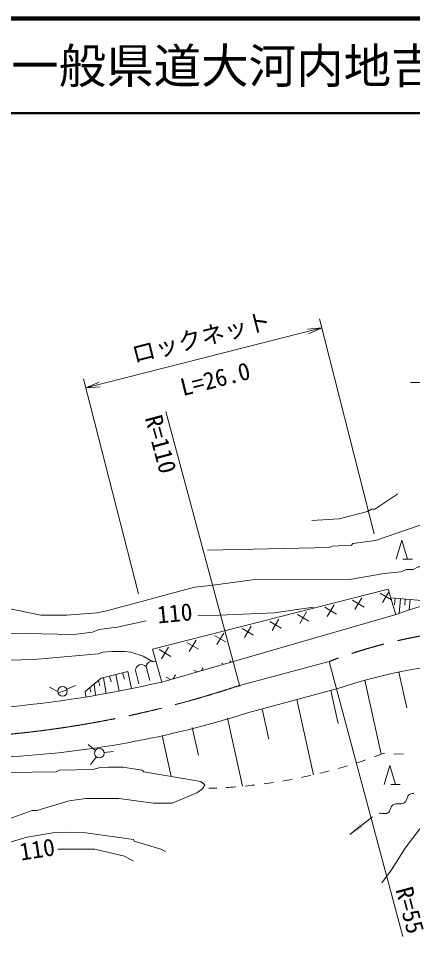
# Model space of a CAD drawing. Units: millimetres, scale not verified. Extents: x 40000 to 680000, y 20000 to 380000.
# Drawn here: x 217490 to 258996, y 283272 to 380000 of the extents above; entities that cross this region are included whole.
import ezdxf
from ezdxf.enums import TextEntityAlignment as Align

# ---------------------------------------------------------------- set-up
doc = ezdxf.new("R2010")
doc.units = ezdxf.units.MM
doc.header["$LTSCALE"] = 1000
doc.linetypes.add('CHAIN', pattern=[18.5, 12, -1.5, 3.5, -1.5])
for name, color, linetype, lineweight in [('M-BGD', 7, 'Continuous', 13), ('M-BMK', 2, 'CHAIN', 13), ('M-STR-HTXT', 7, 'Continuous', 13), ('M-TTL', 2, 'Continuous', 140), ('M-TTL-LINE', 7, 'Continuous', 50)]:
    doc.layers.add(name, color=color, linetype=linetype, lineweight=lineweight)
doc.layers.add('M-TTL-TXT', color=7, linetype='Continuous')
doc.styles.add('ＭＳ ゴシック', font='')
doc.styles.get('ＭＳ ゴシック').set_extended_font_data('MS Gothic')

# ---------------------------------------------------------------- blocks, each defined once
blk = doc.blocks.new('電話柱1')
at = {"color": 7, "linetype": 'Continuous', "lineweight": 13}
for p, q in [((-1.203, 0.848), (-0.496, 0.14)), ((-0.516, 0.002), (0.484, 0.002)), ((1.475, 0.164), (0.478, 0.078))]:
    blk.add_line(p, q, dxfattribs=at)
blk.add_circle((-0.016, 0.002), 0.5, dxfattribs=at)
blk = doc.blocks.new('電力柱1')
at = {"color": 7, "linetype": 'Continuous', "lineweight": 13}
for p, q in [((-0.49, 0.061), (-1.483, 0.18)), ((0.4, 0.311), (1.186, 0.93)), ((0.316, -0.391), (0.934, -1.176))]:
    blk.add_line(p, q, dxfattribs=at)
blk.add_circle((0.007, 0.002), 0.5, dxfattribs=at)
blk = doc.blocks.new('針葉樹林')
at = {"color": 7, "linetype": 'Continuous', "lineweight": 13}
for p, q in [((-0.6, 0), (0, 2)), ((0, 2), (0.6, 0)), ((0.1, 0), (1.1, 0))]:
    blk.add_line(p, q, dxfattribs=at)
blk = doc.blocks.new('filled_arrow')
at = {"color": 0, "linetype": 'Continuous', "lineweight": -2}
blk.add_solid([(7.5, 1.25), (0, 0), (7.5, -1.25)], dxfattribs=at)
blk = doc.blocks.new('open_arrow')
at = {"color": 0, "linetype": 'Continuous', "lineweight": -2}
blk.add_lwpolyline([(7.5, 1.25), (0, 0), (7.5, -1.25)], dxfattribs=at)

msp = doc.modelspace()

# ---------------------------------------------------------------- linework, layer by layer
at = {"layer": 'M-BGD'}
for p, q in [((231607, 313551), (256436, 319873)), ((256763, 318740), (255581, 319443)), ((255828, 318473), (256509, 319620)), ((257212, 317182), (256436, 319873)), ((253889, 317980), (252674, 318702)), ((252920, 317733), (253643, 318949)), ((256702, 318951), (261446, 318541)), ((257164, 318911), (257098, 318219)), ((257712, 318864), (257577, 317303)), ((258220, 318820), (258159, 318171)), ((258723, 318776), (258628, 317677)), ((247106, 316253), (247828, 317469)), ((250982, 317240), (249766, 317962)), ((250013, 316993), (250735, 318209)), ((232605, 310090), (257384, 317231)), ((238659, 317133), (236373, 317049)), ((245168, 315759), (243952, 316482)), ((244199, 315512), (244921, 316728)), ((248075, 316499), (246859, 317222)), ((242260, 315019), (241045, 315741)), ((241291, 314772), (242014, 315988)), ((235477, 313292), (236199, 314508)), ((239353, 314279), (238137, 315001)), ((238384, 314032), (239106, 315248)), ((232605, 310090), (231607, 313551)), ((233539, 312798), (232323, 313521)), ((232570, 312551), (233292, 313767)), ((236446, 313538), (235230, 314261)), ((230930, 311721), (231331, 310238)), ((236757, 311293), (236939, 311600)), ((239088, 311969), (238878, 312094)), ((239738, 312157), (239847, 312341)), ((226199, 310482), (229006, 311204)), ((226462, 310521), (226738, 308887)), ((227094, 310712), (227257, 310099)), ((227746, 310880), (228090, 309138)), ((228449, 311061), (228645, 310378)), ((229006, 311204), (229387, 309393)), ((230169, 309917), (229808, 311320)), ((233505, 310351), (233063, 310613)), ((233776, 310429), (234032, 310860)), ((236297, 311160), (235970, 311354)), ((257551, 311137), (258380, 307381)), ((224514, 309079), (226199, 310482)), ((225462, 309868), (225624, 308692)), ((225929, 310257), (226062, 309706)), ((253974, 310278), (255694, 302483)), ((224514, 309079), (224582, 308518)), ((225027, 309506), (225133, 309010)), ((251120, 309393), (241624, 306851)), ((250400, 309200), (251163, 305739)), ((246796, 308235), (248544, 300311)), ((243149, 307259), (243851, 304075)), ((239497, 306281), (241080, 299108)), ((235801, 305292), (236442, 302388)), ((232641, 304445), (233592, 300135)), ((255918, 302569), (256025, 302566)), ((257025, 302534), (258024, 302502)), ((252393, 294046), (254763, 295886)), ((256778, 290294), (255762, 288939))]:
    msp.add_line(p, q, dxfattribs=at)
for points in [[(257455, 329918), (255000, 328309), (254661, 328309), (254238, 328055)], [(268039, 330511), (267361, 330341), (264144, 328563), (262620, 327801), (259572, 326531), (255085, 325007)], [(248396, 327124), (251275, 327293), (254238, 328055)], [(255085, 325007), (252714, 324669), (252545, 324499), (250513, 324415), (250259, 324245), (237389, 323991)], [(262112, 322721), (260334, 322213), (259572, 322213), (259064, 321959), (258302, 321959), (257794, 321705), (256016, 321536)], [(256016, 321536), (252545, 320943), (242131, 320859), (237728, 320266)], [(237728, 320266), (236035, 320097), (230447, 318573)], [(230447, 318573), (226891, 317641), (225790, 317387), (222573, 317133), (220625, 317133), (219863, 317133), (214529, 318234)], [(248565, 317980), (244417, 317387), (238659, 317133)], [(230955, 316541), (227907, 315863), (225959, 315609), (225282, 315355), (223335, 315101), (214783, 315271)], [(215037, 312223), (215630, 312477), (216561, 312392), (219101, 312477), (225875, 313069), (226383, 313239), (227314, 313323), (228669, 313323), (229346, 313239), (230616, 312815), (231632, 312223)], [(213852, 300539), (221472, 300623), (221811, 300793), (225367, 300877), (225959, 301047), (226975, 301131), (228499, 301131), (230531, 300793), (230701, 300623), (236712, 299607), (237135, 299269), (236881, 298845), (236289, 298422), (233664, 297321), (231717, 297321), (228076, 297829), (224605, 297829), (222827, 297575), (219440, 296559), (218932, 296559), (214275, 294866)], [(256778, 290294), (258217, 292580), (259741, 294612), (261350, 296475), (263467, 298761), (264906, 300115), (267023, 301724)], [(259128, 298355), (258963, 298348), (258808, 298318), (258668, 298252), (258572, 298164), (258498, 298055), (258439, 297932), (258387, 297801), (258336, 297671), (258277, 297548), (258202, 297439), (258106, 297352), (257975, 297291), (257832, 297262), (257681, 297254), (257525, 297257), (257370, 297261), (257218, 297254), (257074, 297225), (256943, 297165), (256849, 297081), (256776, 296975), (256718, 296855), (256666, 296727), (256614, 296601), (256554, 296483), (256479, 296381), (256381, 296303), (256280, 296259), (256173, 296236), (256061, 296229), (255946, 296233), (255829, 296243), (255712, 296255), (255596, 296264), (255481, 296265)], [(214445, 292241), (215884, 293003), (218424, 293765), (221133, 294189), (222657, 294273), (224605, 294189), (229600, 293511), (229685, 293342), (232479, 292495), (232987, 292241)], [(221641, 292495), (225536, 292495), (228669, 291733), (229600, 291225)]]:
    msp.add_lwpolyline(points, dxfattribs=at)
for centre, radius, start, end in [((273578, 273956), 46205, 62.58447, 110.51628), ((230453, 311287), 646, 42.27369, 177.03396), ((231636, 311580), 720, 60.0913, 168.69007), ((267762, 260759), 51403, 66.99542, 108.89002), ((204746, 431046), 124122, 274.97509, 282.97016), ((210903, 403092), 101026, 272.93336, 287.70375), ((235971, 354547), 55674, 287.90776, 288.93689), ((235971, 354547), 55674, 289.96603, 290.99516), ((235971, 354547), 55674, 285.84949, 286.87863), ((235971, 354547), 55674, 281.73296, 282.76209), ((235971, 354547), 55674, 283.79122, 284.82036), ((235971, 354547), 55674, 271.6247, 272.47075), ((235971, 354547), 55674, 273.49989, 274.52902), ((235971, 354547), 55674, 275.55815, 276.58729), ((235971, 354547), 55674, 277.61642, 278.64555), ((235971, 354547), 55674, 279.67469, 280.70382)]:
    msp.add_arc(centre, radius, start, end, dxfattribs=at)
at = {"layer": 'M-BMK'}
msp.add_line((250195, 312251), (240762, 309726), dxfattribs=at)
for centre, radius, start, end in [((269745, 260843), 55000, 90.43983, 110.82205), ((205968, 414078), 110000, 275.12773, 288.43978)]:
    msp.add_arc(centre, radius, start, end, dxfattribs=at)
at = {"layer": 'M-STR-HTXT'}
for p, q in [((254956, 325687), (249182, 348362)), ((224600, 341071), (249429, 347393)), ((230127, 319365), (224353, 342040)), ((233030, 338603), (240789, 309624)), ((250195, 312251), (257954, 283272))]:
    msp.add_line(p, q, dxfattribs=at)
msp.add_lwpolyline([(277743, 316935), (276219, 341636), (258756, 341636)], dxfattribs=at)
at = {"layer": 'M-TTL'}
msp.add_line((680000, 380000), (40000, 380000), dxfattribs=at)
at = {"layer": 'M-TTL-LINE'}
msp.add_line((40000, 370000), (680000, 370000), dxfattribs=at)

# ---------------------------------------------------------------- block references
at = {"layer": 'M-BGD', "xscale": 1000, "yscale": 1000}
for p in [(257868, 323050), (256585, 299310)]:
    msp.add_blockref('針葉樹林', p, dxfattribs=at)
at = {"layer": 'M-BGD'}
for name, p, xscale, yscale, rotation in [('電話柱1', (222157, 309115), 1000, 1000, 17.4578), ('電力柱1', (226018, 302593), 1000, 1000, 194.03624), ('filled_arrow', (252393, 294046), 200, 200, 37.8)]:
    msp.add_blockref(name, p, dxfattribs=dict(at, xscale=xscale, yscale=yscale, rotation=rotation))
at = {"layer": 'M-STR-HTXT', "xscale": 200, "yscale": 200}
for p, rotation in [((249429, 347393), 194.3), ((224600, 341071), 14.3)]:
    msp.add_blockref('open_arrow', p, dxfattribs=dict(at, rotation=rotation))

# ---------------------------------------------------------------- texts
at = {"layer": 'M-BGD', "style": 'ＭＳ ゴシック'}
for rotation, p in [(5.492, (234089, 315887)), (8.915, (219693, 291025))]:
    msp.add_text('110', height=1833, rotation=rotation, dxfattribs=at).set_placement(p, align=Align.BOTTOM_CENTER)
at = {"layer": 'M-STR-HTXT', "style": 'ＭＳ ゴシック'}
for s, p in [('ロックネット', (237097, 344982)), ('L=26.0', (238570, 340598))]:
    msp.add_text(s, height=1833, rotation=14.285, dxfattribs=at).set_placement(p, align=Align.BOTTOM_CENTER)
msp.add_text('R=110', height=1833, rotation=284.99, dxfattribs=at).set_placement((230266, 337782), align=Align.BOTTOM_LEFT)
msp.add_text('R=55', height=1833, rotation=284.99, dxfattribs=at).set_placement((257954, 283272), align=Align.BOTTOM_RIGHT)
at = {"layer": 'M-TTL-TXT', "style": 'ＭＳ ゴシック'}
msp.add_text('一般県道大河内地吉線', height=3666, dxfattribs=at).set_placement((216734, 375000), align=Align.MIDDLE_LEFT)

doc.saveas('drawing.dxf')
